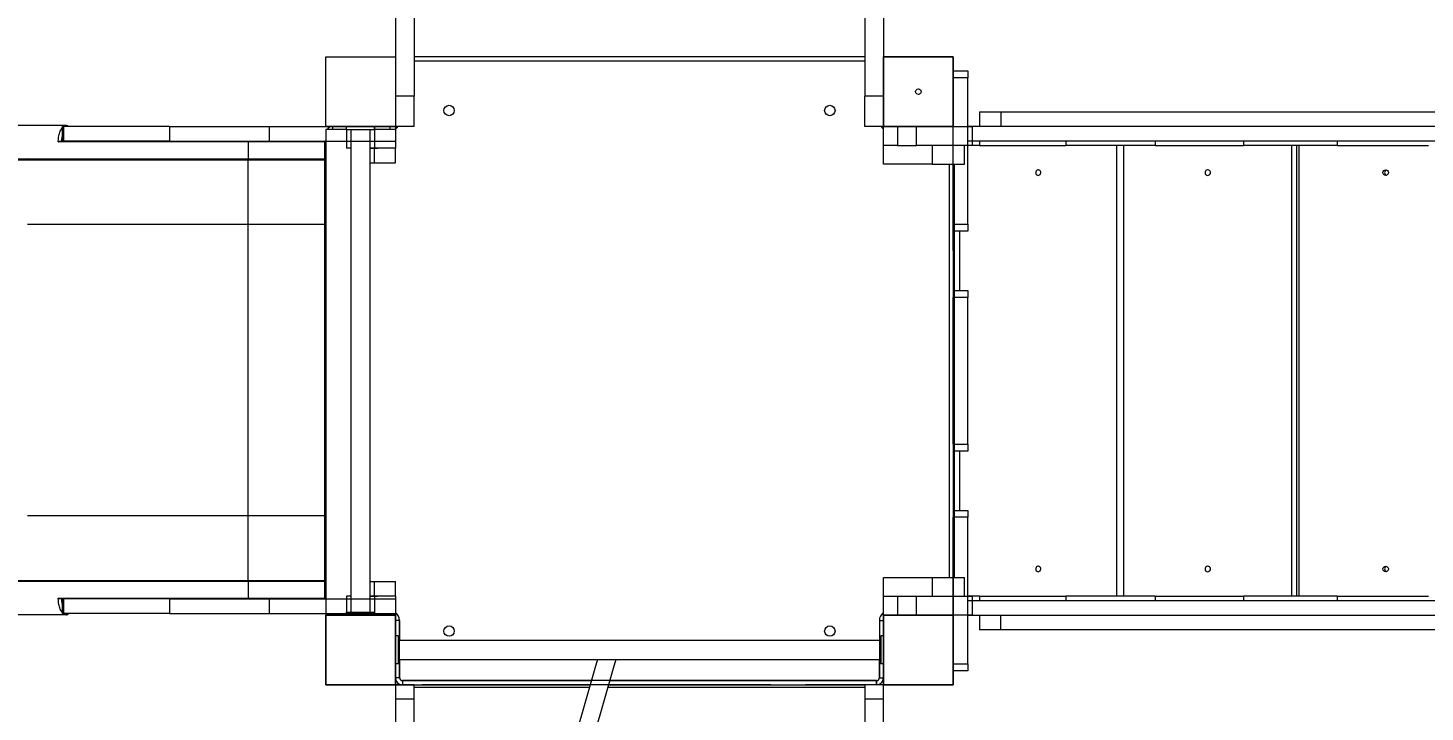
# Model space of a CAD drawing. Header units: millimetres. Extents: x -7720 to 6073, y -7402 to 5433.
# Drawn here: x -2404 to -401, y -414 to 566 of the extents above; entities that cross this region are included whole.
import ezdxf

# ---------------------------------------------------------------- set-up
doc = ezdxf.new("R2010")
doc.units = ezdxf.units.MM
for name, color, linetype in [('DIKOM_ОБЪЕКТ', 7, 'Continuous'), ('DIKOM_РАЗМЕР_ЗОНА', 7, 'Continuous'), ('DIKOM_РАЗМЕР_ОБЪЕКТА', 7, 'Continuous')]:
    doc.layers.add(name, color=color, linetype=linetype)
doc.styles.add('style1', font='arial.ttf', dxfattribs={"width": 0.8})
doc.dimstyles.new('1-50', dxfattribs={"dimtxt": 300, "dimasz": 200, "dimexe": 100, "dimexo": 0, "dimgap": 100, "dimtad": 1, "dimtxsty": 'style1', "dimcen": 200, "dimclrd": 7, "dimclre": 7, "dimclrt": 7, "dimadec": 1, "dimazin": 2, "dimtfac": 1, "dimtmove": 0, "dimatfit": 2, "dimfxl": 0, "dimlwd": 25, "dimlwe": 18, "dimarcsym": 0})

# ---------------------------------------------------------------- blocks, each defined once
blk = doc.blocks.new('*D0')
at = {"layer": 'Defpoints', "color": 0, "transparency": 16777216}
for p in [(-1165, 3934.1), (-6387.8, -4153.4), (1392.5, -4153.4)]:
    blk.add_point(p, dxfattribs=at)
at = {"layer": 'DIKOM_РАЗМЕР_ОБЪЕКТА', "color": 7, "lineweight": 18, "transparency": 16777216}
for p, q in [((-1165, 3934.1), (-6487.8, 3934.1)), ((1392.5, -4153.4), (-6487.8, -4153.4))]:
    blk.add_line(p, q, dxfattribs=at)
at = {"layer": 'DIKOM_РАЗМЕР_ОБЪЕКТА', "color": 7, "lineweight": 25, "transparency": 16777216}
blk.add_line((-6387.8, 3734.1), (-6387.8, -3953.4), dxfattribs=at)
at = {"layer": 'DIKOM_РАЗМЕР_ОБЪЕКТА', "color": 7, "transparency": 16777216}
for points in [[(-6421.2, 3734.1), (-6354.5, 3734.1), (-6387.8, 3934.1)], [(-6421.2, -3953.4), (-6354.5, -3953.4), (-6387.8, -4153.4)]]:
    blk.add_solid(points, dxfattribs=at)
at = {"layer": 'DIKOM_РАЗМЕР_ОБЪЕКТА', "color": 7, "transparency": 16777216, "insert": (-6641, -109.6), "char_height": 300, "attachment_point": 5, "rotation": 90, "style": 'style1'}
blk.add_mtext('8100', dxfattribs=at)
blk = doc.blocks.new('*D1')
at = {"layer": 'Defpoints', "color": 0, "transparency": 16777216}
for p in [(-3938.7, 77.3), (4572.7, -275.2), (4572.7, -6577.9)]:
    blk.add_point(p, dxfattribs=at)
at = {"layer": 'DIKOM_РАЗМЕР_ОБЪЕКТА', "color": 7, "lineweight": 18, "transparency": 16777216}
for p, q in [((-3938.7, 77.3), (-3938.7, -6677.9)), ((4572.7, -275.2), (4572.7, -6677.9))]:
    blk.add_line(p, q, dxfattribs=at)
at = {"layer": 'DIKOM_РАЗМЕР_ОБЪЕКТА', "color": 7, "lineweight": 25, "transparency": 16777216}
blk.add_line((-3738.7, -6577.9), (4372.7, -6577.9), dxfattribs=at)
at = {"layer": 'DIKOM_РАЗМЕР_ОБЪЕКТА', "color": 7, "transparency": 16777216}
for points in [[(-3738.7, -6544.6), (-3738.7, -6611.2), (-3938.7, -6577.9)], [(4372.7, -6544.6), (4372.7, -6611.2), (4572.7, -6577.9)]]:
    blk.add_solid(points, dxfattribs=at)
at = {"layer": 'DIKOM_РАЗМЕР_ОБЪЕКТА', "color": 7, "transparency": 16777216, "insert": (317, -6324.7), "char_height": 300, "attachment_point": 5, "style": 'style1'}
blk.add_mtext('8500', dxfattribs=at)
blk = doc.blocks.new('*D2')
at = {"layer": 'Defpoints', "color": 0, "transparency": 16777216}
for p in [(-2365.2, 5433), (-7269.6, -6016.1), (1801, -6016.1)]:
    blk.add_point(p, dxfattribs=at)
at = {"layer": 'DIKOM_РАЗМЕР_ЗОНА', "color": 7, "lineweight": 18, "transparency": 16777216}
for p, q in [((-2365.2, 5433), (-7369.6, 5433)), ((1801, -6016.1), (-7369.6, -6016.1))]:
    blk.add_line(p, q, dxfattribs=at)
at = {"layer": 'DIKOM_РАЗМЕР_ЗОНА', "color": 7, "lineweight": 25, "transparency": 16777216}
blk.add_line((-7269.6, 5233), (-7269.6, -5816.1), dxfattribs=at)
at = {"layer": 'DIKOM_РАЗМЕР_ЗОНА', "color": 7, "transparency": 16777216}
for points in [[(-7302.9, 5233), (-7236.2, 5233), (-7269.6, 5433)], [(-7302.9, -5816.1), (-7236.2, -5816.1), (-7269.6, -6016.1)]]:
    blk.add_solid(points, dxfattribs=at)
at = {"layer": 'DIKOM_РАЗМЕР_ЗОНА', "color": 7, "transparency": 16777216, "insert": (-7522.7, -291.5), "char_height": 300, "attachment_point": 5, "rotation": 90, "style": 'style1'}
blk.add_mtext('11500', dxfattribs=at)

msp = doc.modelspace()

# ---------------------------------------------------------------- linework, layer by layer
at = {"layer": 'DIKOM_ОБЪЕКТ', "color": 7, "linetype": 'Continuous', "lineweight": 15}
for p, q in [((-1877.152, 969.926), (-1877.152, 524.789)), ((-1850.152, 969.926), (-1850.152, 468.558)), ((-1204.152, 969.926), (-1204.152, 468.558)), ((-1177.152, 969.926), (-1177.152, 524.789)), ((-1977.152, 424.79), (-1977.152, 524.789)), ((-1977.152, 524.789), (-1877.152, 524.789)), ((-1877.152, 524.789), (-1877.152, 424.79)), ((-1204.152, 524.789), (-1850.152, 524.789)), ((-1077.152, 524.789), (-1177.152, 524.789)), ((-1177.152, 524.789), (-1177.152, 424.789)), ((-1177.152, 424.79), (-1177.152, 524.789)), ((-1177.152, 524.789), (-1077.152, 524.789)), ((-1077.152, 524.789), (-1133.503, 524.789)), ((-1077.152, 247.216), (-1077.152, 524.789)), ((-1077.152, 424.789), (-1077.152, 524.789)), ((-1077.152, 524.789), (-1077.152, 424.79)), ((-1850.152, 518.789), (-1204.152, 518.789)), ((-1077.152, 504.789), (-1056.152, 504.789)), ((-1056.152, 504.789), (-1056.152, 494.789)), ((-1056.152, 494.789), (-1077.152, 494.789)), ((-1056.152, 284.789), (-1056.152, 494.789)), ((-1850.152, 468.558), (-1877.152, 468.558)), ((-1850.152, 424.79), (-1850.152, 468.558)), ((-1177.152, 468.558), (-1204.152, 468.558)), ((-1204.152, 424.79), (-1204.152, 468.558)), ((-1039.307, 445.789), (-1039.307, 424.789)), ((-1039.307, 445.789), (-1009.138, 445.789)), ((-1009.138, 445.789), (-1009.138, 424.789)), ((-1009.138, 445.789), (354.834, 445.789)), ((-2403.574, 426.29), (-2497.776, 426.29)), ((-2349.313, 426.29), (-2403.574, 426.29)), ((-2354.812, 424.79), (-2354.812, 403.79)), ((-2352.913, 424.79), (-2354.812, 424.79)), ((-2352.913, 424.79), (-2352.913, 403.79)), ((-2201.053, 424.79), (-2352.913, 424.79)), ((-2349.313, 426.29), (-2348.749, 426.29)), ((-2348.749, 426.29), (-2348.702, 426.29)), ((-2201.053, 424.79), (-2201.053, 403.79)), ((-2201.053, 424.79), (-2058.302, 424.79)), ((-2058.302, 424.79), (-2058.302, 403.79)), ((-2058.302, 424.79), (-1907.151, 424.79)), ((-1977.158, 420.789), (-1977.158, 393.789)), ((-1977.158, 420.789), (-1977.149, 420.789)), ((-1877.152, 424.79), (-1977.152, 424.79)), ((-1947.148, 420.789), (-1977.149, 420.789)), ((-1977.149, 420.789), (-1977.149, 393.789)), ((-1967.152, 424.79), (-1967.152, 420.789)), ((-1947.152, 420.789), (-1947.152, 424.79)), ((-1947.152, 420.789), (-1907.152, 420.789)), ((-1947.148, 420.789), (-1947.148, 393.789)), ((-1940.652, -271.211), (-1940.652, 420.789)), ((-1913.652, 420.789), (-1913.652, -271.211)), ((-1907.152, 420.789), (-1907.152, 424.79)), ((-1907.151, 420.789), (-1907.152, 420.789)), ((-1907.151, 424.79), (-1907.151, 403.79)), ((-1907.151, 424.79), (-1877.152, 424.79)), ((-1907.151, 420.789), (-1907.151, 393.789)), ((-1877.152, 420.789), (-1907.151, 420.789)), ((-1885.152, 424.79), (-1885.152, 420.789)), ((-1850.152, 424.79), (-1877.152, 424.79)), ((-1877.152, 424.79), (-1877.152, 403.79)), ((-1877.152, 420.789), (-1877.152, 393.789)), ((-1177.152, 424.79), (-1204.152, 424.79)), ((-1077.152, 424.79), (-1177.152, 424.79)), ((-1177.152, 397.789), (-1177.152, 424.79)), ((-1177.152, 424.789), (-1077.152, 424.789)), ((-1176.98, 397.789), (-1176.98, 424.79)), ((-1156.98, 424.79), (-1156.98, 397.789)), ((-1129.797, 397.789), (-1129.797, 424.79)), ((-1077.152, 424.79), (-1049.973, 424.79)), ((401.848, 424.789), (-1056.152, 424.789)), ((-1049.973, 424.79), (-1049.973, 397.789)), ((-2088.107, 402.811), (-2360.596, 402.811)), ((-2358.034, 403.79), (-2354.812, 403.79)), ((-2352.913, 403.79), (-2354.812, 403.79)), ((-2201.053, 403.79), (-2352.913, 403.79)), ((-2201.053, 403.79), (-2058.302, 403.79)), ((-2088.107, 403.79), (-2088.107, 402.811)), ((-2088.107, 402.811), (-2088.107, 378.29)), ((-1978.152, 402.811), (-2088.107, 402.811)), ((-2058.302, 403.79), (-1907.151, 403.79)), ((-1978.152, 403.79), (-1978.152, 402.811)), ((-1978.152, 378.29), (-1978.152, 402.811)), ((-1977.152, 402.79), (-1977.152, 379.29)), ((-1907.151, 403.79), (-1877.152, 403.79)), ((401.848, 403.789), (-1056.152, 403.789)), ((-1039.651, 403.789), (-1039.651, 397.789)), ((-915.748, 403.789), (-915.748, 397.789)), ((-787.657, 403.789), (-787.657, 397.789)), ((-660.94, 403.789), (-660.94, 397.789)), ((-526.503, 403.789), (-526.503, 397.789)), ((-1940.652, 393.789), (-1947.148, 393.789)), ((-1907.151, 393.789), (-1913.652, 393.789)), ((-1913.652, 393.789), (-1907.152, 393.789)), ((-1907.152, 372.79), (-1907.152, 393.789)), ((-1907.152, 393.789), (-1902.931, 393.789)), ((-1877.152, 393.789), (-1907.151, 393.789)), ((-1877.152, 372.79), (-1877.152, 393.789)), ((-1177.152, 370.789), (-1177.152, 397.789)), ((-1177.152, 397.789), (-1176.98, 397.789)), ((-1156.98, 397.789), (-1176.98, 397.789)), ((-1156.98, 397.789), (-1129.797, 397.789)), ((-1049.973, 397.789), (-1129.797, 397.789)), ((-1107.152, 397.789), (-1107.152, 370.789)), ((-1061.131, 370.789), (-1061.131, 397.789)), ((-1039.651, 397.789), (-1056.152, 397.789)), ((-1039.651, 397.789), (-915.748, 397.789)), ((-787.657, 397.789), (-915.748, 397.789)), ((-842.384, -248.211), (-842.384, 397.789)), ((-832.782, 397.789), (-832.782, -248.211)), ((-787.657, 397.789), (-660.94, 397.789)), ((-526.503, 397.789), (-660.94, 397.789)), ((-591.591, -248.211), (-591.591, 397.789)), ((-584.487, -248.211), (-584.487, 397.789)), ((-581.532, 397.789), (-581.532, -248.211)), ((-526.503, 397.789), (-395.69, 397.789)), ((-2505.619, 378.29), (-2403.574, 378.29)), ((-2457.439, 377.288), (-2355.393, 377.288)), ((-2403.574, 378.29), (-2088.107, 378.29)), ((-2355.393, 377.288), (-2403.574, 378.29)), ((-2355.393, 377.288), (-2088.107, 377.288)), ((-2088.107, 378.29), (-1978.152, 378.29)), ((-2088.107, 377.288), (-2088.107, 378.29)), ((-2088.107, 377.288), (-1978.152, 377.288)), ((-2088.107, 284.79), (-2088.107, 377.288)), ((-1978.152, 377.288), (-1978.152, 378.29)), ((-1978.152, 284.79), (-1978.152, 377.288)), ((-1977.47, 345.79), (-1977.47, 372.79)), ((-1977.152, 379.29), (-1977.152, 378.288)), ((-1977.152, 378.288), (-1977.152, 284.79)), ((-1977.152, 372.79), (-1977.152, -227.211)), ((-1913.652, 372.79), (-1907.152, 372.79)), ((-1907.152, 372.79), (-1877.152, 372.79)), ((-1107.152, 370.789), (-1177.152, 370.789)), ((-1107.152, 370.789), (-1061.131, 370.789)), ((-1083.152, 370.789), (-1083.152, -221.211)), ((-1075.152, -221.211), (-1075.152, 370.789)), ((-1977.474, 345.79), (-1977.474, -200.21)), ((-2404.67, 284.79), (-2302.624, 284.79)), ((-2302.624, 284.79), (-2088.107, 284.79)), ((-2088.107, 284.79), (-1978.152, 284.79)), ((-2088.107, -133.21), (-2088.107, 284.79)), ((-1977.152, 284.79), (-1978.152, 284.79)), ((-1978.152, -133.21), (-1978.152, 284.79)), ((-1977.152, 284.79), (-1977.152, -133.21)), ((-1077.152, 284.789), (-1056.152, 284.789)), ((-1056.152, 284.789), (-1056.152, 274.789)), ((-1056.152, 274.789), (-1077.152, 274.789)), ((-1068.214, 274.789), (-1068.214, 189.789)), ((-1077.152, 247.216), (-1077.152, -275.211)), ((-1077.152, 189.789), (-1056.152, 189.789)), ((-1056.152, 189.789), (-1056.152, 179.789)), ((-1056.152, 179.789), (-1077.152, 179.789)), ((-1077.152, -30.211), (-1077.152, 179.789)), ((-1056.152, -30.211), (-1056.152, 179.789)), ((-1077.152, -30.211), (-1056.152, -30.211)), ((-1056.152, -30.211), (-1056.152, -40.211)), ((-1056.152, -40.211), (-1077.152, -40.211)), ((-1068.214, -40.211), (-1068.214, -125.211)), ((-2302.624, -133.21), (-2404.67, -133.21)), ((-2088.107, -133.21), (-2302.624, -133.21)), ((-2088.107, -225.709), (-2088.107, -133.21)), ((-1978.152, -133.21), (-2088.107, -133.21)), ((-1978.152, -225.709), (-1978.152, -133.21)), ((-1977.152, -133.21), (-1978.152, -133.21)), ((-1977.152, -133.21), (-1977.152, -226.709)), ((-1077.152, -125.211), (-1056.152, -125.211)), ((-1056.152, -135.211), (-1077.152, -135.211)), ((-1077.152, -345.211), (-1077.152, -135.211)), ((-1056.152, -125.211), (-1056.152, -135.211)), ((-1056.152, -345.211), (-1056.152, -135.211)), ((-1977.47, -200.21), (-1977.47, -227.211)), ((-2505.619, -226.71), (-2403.574, -226.71)), ((-2457.439, -225.709), (-2355.393, -225.709)), ((-2403.574, -226.71), (-2355.393, -225.709)), ((-2403.574, -226.71), (-2088.107, -226.71)), ((-2355.393, -225.709), (-2088.107, -225.709)), ((-2088.107, -226.71), (-2088.107, -225.709)), ((-2088.107, -225.709), (-1978.152, -225.709)), ((-2088.107, -226.71), (-2088.107, -251.232)), ((-2088.107, -226.71), (-1978.152, -226.71)), ((-1978.152, -226.71), (-1978.152, -225.709)), ((-1978.152, -251.232), (-1978.152, -226.71)), ((-1977.152, -226.709), (-1977.152, -227.71)), ((-1977.152, -227.71), (-1977.152, -251.21)), ((-1913.652, -227.211), (-1907.152, -227.211)), ((-1907.152, -248.211), (-1907.152, -227.211)), ((-1907.152, -227.211), (-1877.152, -227.211)), ((-1877.152, -248.211), (-1877.152, -227.211)), ((-1177.152, -248.211), (-1177.152, -221.211)), ((-1177.152, -221.211), (-1107.152, -221.211)), ((-1107.152, -221.211), (-1107.152, -248.211)), ((-1107.152, -221.211), (-1061.131, -221.211)), ((-1061.131, -248.211), (-1061.131, -221.211)), ((-2360.596, -251.232), (-2088.107, -251.232)), ((-2354.812, -252.21), (-2358.034, -252.21)), ((-2354.812, -252.21), (-2354.812, -273.21)), ((-2352.913, -252.21), (-2354.812, -252.21)), ((-2352.913, -252.21), (-2352.913, -273.21)), ((-2201.053, -252.21), (-2352.913, -252.21)), ((-2201.053, -252.21), (-2201.053, -273.21)), ((-2201.053, -252.21), (-2058.302, -252.21)), ((-2088.107, -251.232), (-1978.152, -251.232)), ((-2088.107, -252.21), (-2088.107, -251.232)), ((-2058.302, -252.21), (-2058.302, -273.21)), ((-2058.302, -252.21), (-1907.151, -252.21)), ((-1978.152, -252.21), (-1978.152, -251.232)), ((-1977.158, -248.211), (-1977.158, -275.21)), ((-1977.149, -248.211), (-1977.149, -275.21)), ((-1940.652, -248.211), (-1947.148, -248.211)), ((-1947.148, -248.211), (-1947.148, -271.211)), ((-1907.151, -248.211), (-1913.652, -248.211)), ((-1913.652, -248.211), (-1907.152, -248.211)), ((-1907.152, -248.211), (-1902.931, -248.211)), ((-1907.151, -248.211), (-1907.151, -275.21)), ((-1877.152, -248.211), (-1907.151, -248.211)), ((-1907.151, -252.21), (-1907.151, -273.21)), ((-1907.151, -252.21), (-1877.152, -252.21)), ((-1877.152, -248.211), (-1877.152, -275.21)), ((-1877.152, -252.21), (-1877.152, -273.21)), ((-1176.98, -248.211), (-1177.152, -248.211)), ((-1177.152, -275.21), (-1177.152, -248.211)), ((-1176.98, -275.21), (-1176.98, -248.211)), ((-1176.98, -248.211), (-1156.98, -248.211)), ((-1156.98, -248.211), (-1156.98, -275.21)), ((-1156.98, -248.211), (-1129.797, -248.211)), ((-1129.797, -275.21), (-1129.797, -248.211)), ((-1129.797, -248.211), (-1049.973, -248.211)), ((-1039.651, -248.211), (-1056.152, -248.211)), ((-1056.152, -254.211), (401.848, -254.211)), ((-1049.973, -248.211), (-1049.973, -275.21)), ((-1039.651, -248.211), (-915.748, -248.211)), ((-1039.651, -248.211), (-1039.651, -254.211)), ((-787.657, -248.211), (-915.748, -248.211)), ((-915.748, -248.211), (-915.748, -254.211)), ((-787.657, -248.211), (-660.94, -248.211)), ((-787.657, -248.211), (-787.657, -254.211)), ((-526.503, -248.211), (-660.94, -248.211)), ((-660.94, -248.211), (-660.94, -254.211)), ((-526.503, -248.211), (-395.69, -248.211)), ((-526.503, -248.211), (-526.503, -254.211)), ((-2403.574, -274.71), (-2497.776, -274.71)), ((-2349.313, -274.71), (-2403.574, -274.71)), ((-2352.913, -273.21), (-2354.812, -273.21)), ((-2201.053, -273.21), (-2352.913, -273.21)), ((-2348.749, -274.71), (-2349.313, -274.71)), ((-2348.702, -274.71), (-2348.749, -274.71)), ((-2201.053, -273.21), (-2058.302, -273.21)), ((-2058.302, -273.21), (-1907.151, -273.21)), ((-1977.158, -275.21), (-1977.152, -275.21)), ((-1977.152, -375.211), (-1977.152, -275.21)), ((-1977.152, -275.21), (-1877.152, -275.21)), ((-1877.152, -275.21), (-1977.152, -275.21)), ((-1977.152, -275.21), (-1977.152, -375.21)), ((-1947.152, -275.21), (-1947.152, -271.211)), ((-1947.152, -271.211), (-1907.152, -271.211)), ((-1907.152, -275.21), (-1907.152, -271.211)), ((-1907.151, -273.21), (-1877.152, -273.21)), ((-1877.152, -275.21), (-1877.152, -375.211)), ((-1877.152, -375.21), (-1877.152, -275.21)), ((-1177.152, -375.211), (-1177.152, -275.21)), ((-1177.152, -275.21), (-1077.152, -275.21)), ((-1077.152, -275.21), (-1177.152, -275.21)), ((-1177.152, -275.21), (-1177.152, -375.21)), ((-1177.152, -275.211), (-1077.152, -275.211)), ((-1077.152, -275.211), (-1177.152, -275.211)), ((-1177.152, -275.211), (-1177.152, -375.211)), ((-1077.152, -275.21), (-1077.152, -375.211)), ((-1049.973, -275.21), (-1077.152, -275.21)), ((-1077.152, -375.21), (-1077.152, -275.21)), ((-1075.152, -275.211), (-1077.152, -275.211)), ((-1077.152, -375.211), (-1077.152, -275.211)), ((-1056.152, -275.211), (401.848, -275.211)), ((-1039.307, -275.211), (-1039.307, -296.211)), ((-1009.138, -296.211), (-1009.138, -275.211)), ((-1871.152, -283.21), (-1877.152, -283.21)), ((-1871.152, -283.211), (-1877.152, -283.211)), ((-1871.152, -283.21), (-1871.152, -311.71)), ((-1871.152, -365.211), (-1871.152, -283.211)), ((-1183.152, -283.211), (-1183.152, -365.211)), ((-1183.152, -283.211), (-1177.152, -283.211)), ((-1009.138, -296.211), (-1039.307, -296.211)), ((354.834, -296.211), (-1009.138, -296.211)), ((-1873.152, -305.21), (-1877.152, -305.21)), ((-1873.152, -305.21), (-1873.152, -345.21)), ((-1181.152, -311.71), (-1873.152, -311.71)), ((-1177.152, -305.21), (-1181.152, -305.21)), ((-1181.152, -305.21), (-1181.152, -345.21)), ((-1873.152, -338.71), (-1181.152, -338.71)), ((-1871.152, -338.71), (-1871.152, -365.21)), ((-1183.152, -365.21), (-1183.152, -338.71)), ((-1873.152, -345.21), (-1877.152, -345.21)), ((-1177.152, -345.21), (-1181.152, -345.21)), ((-1077.152, -345.211), (-1056.152, -345.211)), ((-1056.152, -355.211), (-1077.152, -355.211)), ((-1056.152, -345.211), (-1056.152, -355.211)), ((-1977.152, -375.21), (-1877.152, -375.21)), ((-1877.152, -375.211), (-1977.152, -375.211)), ((-1871.152, -365.21), (-1877.152, -365.21)), ((-1871.152, -365.211), (-1877.152, -365.211)), ((-1850.152, -375.21), (-1877.152, -375.21)), ((-1877.152, -375.21), (-1877.152, -396.019)), ((-1877.152, -375.211), (-1838.833, -375.211)), ((-1867.152, -369.21), (-1596.259, -369.21)), ((-1867.152, -369.21), (-1867.152, -375.21)), ((-1187.152, -369.211), (-1867.152, -369.211)), ((-1867.152, -369.211), (-1867.152, -375.211)), ((-1850.152, -396.019), (-1850.152, -375.21)), ((-1850.152, -375.21), (-1598.013, -375.21)), ((-1598.093, -375.485), (-1850.152, -375.485)), ((-1599.085, -378.889), (-1850.152, -378.889)), ((-1338.833, -375.211), (-1838.833, -375.211)), ((-1204.152, -378.889), (-1572.654, -378.889)), ((-1204.152, -375.485), (-1571.662, -375.485)), ((-1571.582, -375.21), (-1204.152, -375.21)), ((-1569.828, -369.21), (-1187.152, -369.21)), ((-1338.833, -375.211), (-1288.833, -375.211)), ((-1248.833, -375.211), (-1288.833, -375.211)), ((-1178.833, -375.211), (-1248.833, -375.211)), ((-1177.152, -375.21), (-1204.152, -375.21)), ((-1204.152, -375.21), (-1204.152, -396.019)), ((-1187.152, -375.21), (-1187.152, -369.21)), ((-1187.152, -369.211), (-1187.152, -375.211)), ((-1183.152, -365.21), (-1177.152, -365.21)), ((-1183.152, -365.211), (-1177.152, -365.211)), ((-1178.833, -375.211), (-1177.152, -375.211)), ((-1177.152, -396.019), (-1177.152, -375.21)), ((-1177.152, -375.21), (-1077.152, -375.21)), ((-1177.152, -375.211), (-1077.152, -375.211)), ((-1077.152, -375.211), (-1177.152, -375.211)), ((-1850.152, -396.019), (-1877.152, -396.019)), ((-1877.152, -396.019), (-1877.152, -1597.556)), ((-1850.152, -1597.556), (-1850.152, -396.019)), ((-1177.152, -396.019), (-1204.152, -396.019)), ((-1204.152, -396.019), (-1204.152, -1597.556)), ((-1177.152, -1597.556), (-1177.152, -396.019))]:
    msp.add_line(p, q, dxfattribs=at)
at = {"layer": 'DIKOM_ОБЪЕКТ', "color": 7, "linetype": 'Continuous', "lineweight": 15, "flags": 128}
for points in [[(-955.299, 354.789), (-954.234, 354.967), (-953.264, 355.485), (-952.474, 356.296), (-951.936, 357.328), (-951.696, 358.491), (-951.776, 359.68), (-952.17, 360.789), (-952.841, 361.722), (-953.731, 362.393), (-954.76, 362.745), (-955.838, 362.745), (-956.867, 362.393), (-957.757, 361.722), (-958.428, 360.789), (-958.822, 359.68), (-958.902, 358.491), (-958.663, 357.328), (-958.124, 356.296), (-957.334, 355.485), (-956.364, 354.967), (-955.299, 354.789)], [(-712.186, 354.789), (-711.049, 354.967), (-710.013, 355.485), (-709.169, 356.296), (-708.594, 357.328), (-708.338, 358.491), (-708.424, 359.68), (-708.844, 360.789), (-709.562, 361.722), (-710.512, 362.393), (-711.611, 362.745), (-712.762, 362.745), (-713.861, 362.393), (-714.811, 361.722), (-715.529, 360.789), (-715.949, 359.68), (-716.035, 358.491), (-715.779, 357.328), (-715.204, 356.296), (-714.36, 355.485), (-713.324, 354.967), (-712.186, 354.789)], [(-955.299, -213.211), (-954.234, -213.033), (-953.264, -212.515), (-952.474, -211.704), (-951.936, -210.672), (-951.696, -209.509), (-951.776, -208.32), (-952.17, -207.211), (-952.841, -206.278), (-953.731, -205.607), (-954.76, -205.255), (-955.838, -205.255), (-956.867, -205.607), (-957.757, -206.278), (-958.428, -207.211), (-958.822, -208.32), (-958.902, -209.509), (-958.663, -210.672), (-958.124, -211.704), (-957.334, -212.515), (-956.364, -213.033), (-955.299, -213.211)], [(-712.186, -213.211), (-711.049, -213.033), (-710.013, -212.515), (-709.169, -211.704), (-708.594, -210.672), (-708.338, -209.509), (-708.424, -208.32), (-708.844, -207.211), (-709.562, -206.278), (-710.512, -205.607), (-711.611, -205.255), (-712.762, -205.255), (-713.861, -205.607), (-714.811, -206.278), (-715.529, -207.211), (-715.949, -208.32), (-716.035, -209.509), (-715.779, -210.672), (-715.204, -211.704), (-714.36, -212.515), (-713.324, -213.033), (-712.186, -213.211)]]:
    msp.add_lwpolyline(points, dxfattribs=at)
at = {"layer": 'DIKOM_ОБЪЕКТ', "color": 7, "linetype": 'Continuous', "lineweight": 15}
for centre, radius in [((-1127.152, 474.789), 4), ((-1800.152, 447.789), 7.5), ((-1254.152, 447.789), 7.5), ((-457.025, 358.778), 3.989), ((-457.025, -209.222), 3.989), ((-1800.152, -298.211), 7.5), ((-1254.152, -298.211), 7.5)]:
    msp.add_circle(centre, radius, dxfattribs=at)
for centre, radius, start, end in [((-2349.376, 423.369), 2.921, 29.094638, 88.766872), ((-2348.812, 423.369), 2.921, 29.094638, 88.766872), ((-2348.702, 422.89), 3.4, 33.974476, 90), ((-1967.152, 414.789), 10, 90, 143.130102), ((-1885.152, 432.789), 14, 301.002719, 325.150095), ((-1169.152, 432.789), 14, 214.849905, 235.150095), ((-1978.152, 402.79), 1, 0, 90), ((-1977.902, 391.29), 11.524, 86.266469, 91.240724), ((-454.607, 358.789), 4.004, 107.734348, 252.265652), ((-704.816, 358.789), 4.126, 157.732673, 202.267327), ((-704.816, -209.211), 4.127, 157.732962, 202.267038), ((-454.606, -209.211), 4.004, 107.734543, 252.265457), ((-1977.902, -239.711), 11.524, 268.759276, 273.733531), ((-1978.152, -251.21), 1, 270, 0), ((-2349.376, -271.79), 2.921, 271.233128, 330.905362), ((-2348.812, -271.79), 2.921, 271.233128, 330.905362), ((-2348.702, -271.31), 3.4, 270, 326.025524), ((-1885.152, -283.211), 14, 0, 55.150095), ((-1169.152, -283.211), 14, 124.849905, 180), ((-1867.152, -365.21), 10, 180, 270), ((-1867.152, -365.211), 10, 180, 270), ((-1867.152, -365.21), 4, 180, 270), ((-1867.152, -365.211), 4, 180, 270), ((-1187.152, -365.21), 4, 270, 0), ((-1187.152, -365.21), 10, 270, 0), ((-1187.152, -365.211), 4, 270, 0), ((-1187.152, -365.211), 10, 270, 0)]:
    msp.add_arc(centre, radius, start, end, dxfattribs=at)
for centre in [(-2014.097, 378.109), (-2014.097, -226.529)]:
    msp.add_ellipse(centre, major_axis=(4.5, 0), ratio=0.01192085, dxfattribs=at)
for points, knots in [([(-2360.596, 402.811), (-2360.591, 403.138), (-2360.565, 404.732), (-2360.364, 407.64), (-2359.805, 411.438), (-2358.938, 415.041), (-2357.787, 418.301), (-2356.419, 421.12), (-2355.342, 422.546), (-2354.812, 423.247)], [0, 0, 0, 0, 0.03926681, 0.19191219, 0.35175957, 0.51624318, 0.67609276, 0.84057851, 1, 1, 1, 1]), ([(-2352.963, 424.986), (-2352.455, 425.312), (-2351.398, 425.99), (-2350.158, 426.268), (-2349.45, 426.286), (-2349.313, 426.29)], [0, 0, 0, 0, 0.4276815, 0.88985566, 1, 1, 1, 1]), ([(-2360.596, 402.811), (-2360.593, 402.813), (-2360.312, 402.988), (-2359.718, 403.324), (-2358.833, 403.708), (-2358.264, 403.766), (-2358.034, 403.79)], [0, 0, 0, 0, 0.00412035, 0.38350756, 0.75127058, 1, 1, 1, 1]), ([(-2354.812, 411.963), (-2354.967, 411.357), (-2355.383, 409.733), (-2355.778, 406.961), (-2355.9, 404.801), (-2355.957, 403.79)], [0, 0, 0, 0, 0.24091937, 0.6446539, 1, 1, 1, 1]), ([(-2355.471, 403.79), (-2355.452, 404.359), (-2355.399, 406.033), (-2355.204, 408.216), (-2354.906, 409.716), (-2354.812, 410.193)], [0, 0, 0, 0, 0.25969813, 0.76456363, 1, 1, 1, 1]), ([(-2355.276, 403.789), (-2355.271, 404.213), (-2355.257, 405.439), (-2355.105, 407.254), (-2354.9, 408.589), (-2354.812, 409.163)], [0, 0, 0, 0, 0.2314352, 0.66907191, 1, 1, 1, 1]), ([(-2318.595, 378.125), (-2318.485, 378.119), (-2318.263, 378.108), (-2317.33, 378.089), (-2316.073, 378.074), (-2314.585, 378.062), (-2313.054, 378.055), (-2311.8, 378.054), (-2311.184, 378.057), (-2310.947, 378.058)], [0, 0, 0, 0, 0.15093147, 0.30187184, 0.45280111, 0.6037357, 0.75465229, 0.90556117, 1, 1, 1, 1]), ([(-2310.947, 378.058), (-2310.624, 378.061), (-2309.979, 378.066), (-2309.574, 378.08), (-2309.658, 378.097), (-2310.252, 378.116), (-2311.282, 378.133), (-2312.632, 378.148), (-2314.152, 378.158), (-2315.668, 378.163), (-2317.015, 378.162), (-2318.016, 378.154), (-2318.579, 378.144), (-2318.572, 378.135), (-2318.569, 378.131)], [0, 0, 0, 0, 0.0858969, 0.17179312, 0.25769713, 0.34360193, 0.42951184, 0.51542094, 0.60132062, 0.68721913, 0.77311353, 0.85900557, 0.94489933, 1, 1, 1, 1]), ([(-2221.957, 378.115), (-2221.846, 378.109), (-2221.625, 378.097), (-2220.692, 378.08), (-2219.435, 378.066), (-2217.947, 378.057), (-2216.416, 378.054), (-2215.162, 378.056), (-2214.546, 378.061), (-2214.309, 378.063)], [0, 0, 0, 0, 0.15093877, 0.30187833, 0.45281486, 0.60374322, 0.75466037, 0.90556257, 1, 1, 1, 1]), ([(-2214.309, 378.063), (-2213.986, 378.066), (-2213.34, 378.073), (-2212.936, 378.09), (-2213.019, 378.108), (-2213.613, 378.126), (-2214.643, 378.142), (-2215.993, 378.154), (-2217.513, 378.162), (-2219.029, 378.163), (-2220.376, 378.158), (-2221.378, 378.148), (-2221.941, 378.135), (-2221.934, 378.125), (-2221.931, 378.122)], [0, 0, 0, 0, 0.08589725, 0.17179338, 0.25769753, 0.34360274, 0.42950675, 0.51540894, 0.60130623, 0.68720012, 0.77308686, 0.8589762, 0.94486998, 1, 1, 1, 1]), ([(-2120.564, 378.105), (-2120.453, 378.099), (-2120.233, 378.087), (-2119.3, 378.072), (-2118.042, 378.06), (-2116.554, 378.055), (-2115.023, 378.055), (-2113.77, 378.06), (-2113.154, 378.066), (-2112.916, 378.069)], [0, 0, 0, 0, 0.15094334, 0.30188671, 0.45282097, 0.60374068, 0.75465865, 0.90557091, 1, 1, 1, 1]), ([(-2111.653, 378.106), (-2111.653, 378.11), (-2111.653, 378.12), (-2112.232, 378.135), (-2113.246, 378.15), (-2114.601, 378.159), (-2116.12, 378.163), (-2117.635, 378.161), (-2118.983, 378.153), (-2119.985, 378.14), (-2120.548, 378.125), (-2120.541, 378.115), (-2120.538, 378.111)], [0, 0, 0, 0, 0.07208542, 0.17946791, 0.28684821, 0.3942222, 0.50159536, 0.60895326, 0.71631482, 0.82368376, 0.93105647, 1, 1, 1, 1]), ([(-2112.916, 378.069), (-2112.587, 378.073), (-2111.928, 378.082), (-2111.726, 378.094), (-2111.625, 378.1)], [0, 0, 0, 0, 0.50000465, 1, 1, 1, 1]), ([(-1977.152, 379.29), (-1977.152, 379.27), (-1977.153, 379.197), (-1977.18, 379.012), (-1977.287, 378.749), (-1977.515, 378.495), (-1977.814, 378.323), (-1978.039, 378.301), (-1978.152, 378.29)], [0, 0, 0, 0, 0.03665227, 0.14137379, 0.35604668, 0.57071201, 0.78539382, 1, 1, 1, 1]), ([(-1977.152, 378.288), (-1977.152, 378.262), (-1977.154, 378.188), (-1977.183, 378.004), (-1977.287, 377.747), (-1977.515, 377.494), (-1977.814, 377.321), (-1978.039, 377.299), (-1978.152, 377.288)], [0, 0, 0, 0, 0.050259672, 0.141387315, 0.356058631, 0.570721296, 0.785398847, 1, 1, 1, 1]), ([(-2310.947, -226.479), (-2310.624, -226.482), (-2309.979, -226.487), (-2309.574, -226.501), (-2309.658, -226.518), (-2310.252, -226.537), (-2311.282, -226.554), (-2312.632, -226.569), (-2314.152, -226.579), (-2315.669, -226.584), (-2317.012, -226.582), (-2318.029, -226.575), (-2318.608, -226.563), (-2318.681, -226.547), (-2318.241, -226.528), (-2317.337, -226.51), (-2316.071, -226.494), (-2314.585, -226.482), (-2313.054, -226.476), (-2311.8, -226.475), (-2311.184, -226.478), (-2310.947, -226.479)], [0, 0, 0, 0, 0.05368654, 0.10737265, 0.16106364, 0.21475511, 0.26844978, 0.32214395, 0.37583222, 0.42951977, 0.48320475, 0.53688825, 0.59057282, 0.64426197, 0.69795403, 0.75164926, 0.80534054, 0.85903372, 0.91272049, 0.96640452, 1, 1, 1, 1]), ([(-2214.309, -226.483), (-2213.986, -226.487), (-2213.34, -226.494), (-2212.936, -226.511), (-2213.019, -226.529), (-2213.613, -226.547), (-2214.643, -226.563), (-2215.993, -226.575), (-2217.513, -226.582), (-2219.03, -226.584), (-2220.373, -226.579), (-2221.391, -226.569), (-2221.969, -226.554), (-2222.042, -226.536), (-2221.602, -226.518), (-2220.698, -226.501), (-2219.433, -226.487), (-2217.947, -226.478), (-2216.416, -226.475), (-2215.162, -226.477), (-2214.546, -226.482), (-2214.309, -226.483)], [0, 0, 0, 0, 0.0536888, 0.1073769, 0.16107001, 0.21476378, 0.26845681, 0.32214869, 0.37583752, 0.42952422, 0.48320645, 0.5368903, 0.59057693, 0.64426692, 0.69796083, 0.75165503, 0.80534815, 0.85903836, 0.91272458, 0.96640548, 1, 1, 1, 1]), ([(-2112.916, -226.49), (-2112.594, -226.494), (-2111.948, -226.503), (-2111.543, -226.521), (-2111.626, -226.539), (-2112.22, -226.556), (-2113.25, -226.57), (-2114.6, -226.58), (-2116.12, -226.584), (-2117.636, -226.582), (-2118.979, -226.574), (-2119.998, -226.561), (-2120.576, -226.544), (-2120.649, -226.526), (-2120.21, -226.508), (-2119.306, -226.492), (-2118.041, -226.481), (-2116.555, -226.475), (-2115.023, -226.476), (-2113.77, -226.481), (-2113.154, -226.487), (-2112.916, -226.49)], [0, 0, 0, 0, 0.05369206, 0.10738311, 0.16107617, 0.21477001, 0.26846275, 0.32215234, 0.37584151, 0.42952306, 0.48320643, 0.53689349, 0.59058244, 0.64427298, 0.69796761, 0.75166224, 0.80535363, 0.85903985, 0.91272545, 0.96640902, 1, 1, 1, 1]), ([(-1977.152, -226.709), (-1977.152, -226.683), (-1977.154, -226.609), (-1977.183, -226.425), (-1977.287, -226.168), (-1977.515, -225.915), (-1977.814, -225.742), (-1978.039, -225.72), (-1978.152, -225.709)], [0, 0, 0, 0, 0.050259672, 0.141387315, 0.356058631, 0.570721296, 0.785398847, 1, 1, 1, 1]), ([(-1977.152, -227.71), (-1977.152, -227.691), (-1977.153, -227.618), (-1977.18, -227.433), (-1977.287, -227.17), (-1977.515, -226.916), (-1977.814, -226.744), (-1978.039, -226.721), (-1978.152, -226.71)], [0, 0, 0, 0, 0.03665227, 0.14137379, 0.35604668, 0.57071201, 0.78539382, 1, 1, 1, 1]), ([(-2358.034, -252.21), (-2358.264, -252.187), (-2358.833, -252.129), (-2359.718, -251.745), (-2360.312, -251.409), (-2360.593, -251.234), (-2360.596, -251.232)], [0, 0, 0, 0, 0.24872942, 0.61649244, 0.99587965, 1, 1, 1, 1]), ([(-2354.812, -271.657), (-2355.342, -270.959), (-2356.405, -269.562), (-2357.775, -266.751), (-2358.919, -263.527), (-2359.798, -259.896), (-2360.362, -256.099), (-2360.565, -253.153), (-2360.591, -251.558), (-2360.596, -251.232)], [0, 0, 0, 0, 0.15920443, 0.31909498, 0.48362354, 0.64351293, 0.80803826, 0.96072306, 1, 1, 1, 1]), ([(-2355.957, -252.21), (-2355.9, -253.222), (-2355.778, -255.382), (-2355.383, -258.154), (-2354.967, -259.778), (-2354.812, -260.384)], [0, 0, 0, 0, 0.3553461, 0.75908063, 1, 1, 1, 1]), ([(-2354.812, -258.614), (-2354.906, -258.137), (-2355.204, -256.637), (-2355.399, -254.454), (-2355.452, -252.779), (-2355.471, -252.21)], [0, 0, 0, 0, 0.23543637, 0.74030187, 1, 1, 1, 1]), ([(-2354.812, -257.608), (-2354.834, -257.492), (-2354.995, -256.635), (-2355.158, -254.931), (-2355.293, -253.232), (-2355.287, -252.319), (-2355.286, -252.211)], [0, 0, 0, 0, 0.068304632, 0.503915293, 0.94109563, 1, 1, 1, 1]), ([(-2349.313, -274.71), (-2349.94, -274.655), (-2351.198, -274.544), (-2352.402, -273.77), (-2353.006, -273.381)], [0, 0, 0, 0, 0.49870972, 1, 1, 1, 1])]:
    msp.add_open_spline(points, degree=3, knots=knots, dxfattribs=at)
for points in [[(-1587.279, -338.71), (-1643.846, -757.559), (-1557.02, -1014.44), (-1602.169, -1568.936)], [(-1560.848, -338.71), (-1617.415, -757.559), (-1530.589, -1014.44), (-1575.739, -1568.936)]]:
    msp.add_spline(points, degree=3, dxfattribs=at)

# ---------------------------------------------------------------- dimensions: what is measured, and where the dimension line sits
at = {"layer": 'DIKOM_РАЗМЕР_ЗОНА'}
dim = msp.add_linear_dim(base=(-7269.562, -6016.09), p1=(-2365.162, 5433.022), p2=(1800.959, -6016.09), angle=90, text='11500', dimstyle='1-50', dxfattribs=at)
dim.commit()
dim.dimension.update_dxf_attribs({"geometry": '*D2', "text_midpoint": (-7269.562, -291.534), "dimtype": 160})
at = {"layer": 'DIKOM_РАЗМЕР_ОБЪЕКТА'}
dim = msp.add_linear_dim(base=(-6387.822, -4153.364), p1=(-1165.044, 3934.068), p2=(1392.523, -4153.364), angle=90, text='8100', dimstyle='1-50', dxfattribs=at)
dim.commit()
dim.dimension.update_dxf_attribs({"geometry": '*D0', "text_midpoint": (-6387.822, -109.648), "dimtype": 160})
dim = msp.add_linear_dim(base=(4572.676, -6577.897), p1=(-3938.714, 77.288), p2=(4572.676, -275.211), text='8500', dimstyle='1-50', dxfattribs=at)
dim.commit()
dim.dimension.update_dxf_attribs({"geometry": '*D1', "text_midpoint": (316.981, -6577.897), "dimtype": 160})

doc.saveas('drawing.dxf')
